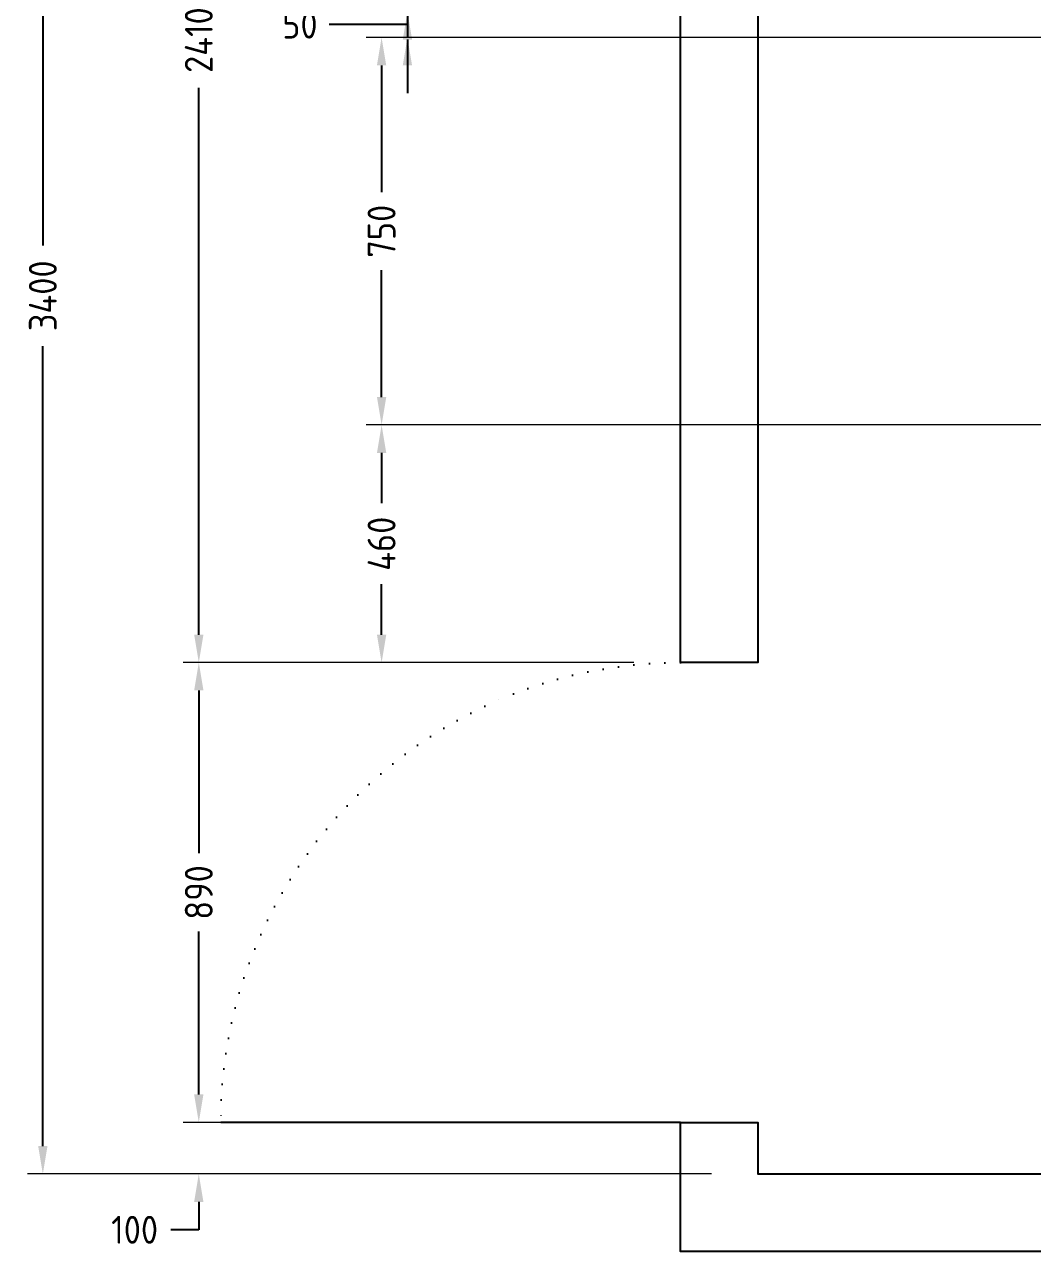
# Model space of a CAD drawing. Header units: millimetres. Extents: x 18408 to 25045, y 20209 to 25283.
# Drawn here: x 18408 to 20359, y 20385 to 22760 of the extents above; entities that cross this region are included whole.
import ezdxf

# ---------------------------------------------------------------- set-up
doc = ezdxf.new("R2010")
doc.units = ezdxf.units.MM
doc.header["$LTSCALE"] = 10
doc.linetypes.add('ACAD_ISO07W100', pattern=[3, 0, -3])
for name, color, linetype in [('A-Doors', 7, 'Continuous'), ('A-Equipment', 7, 'Continuous'), ('A-Walls', 7, 'Continuous'), ('Dimensions', 1, 'Continuous')]:
    doc.layers.add(name, color=color, linetype=linetype)
doc.styles.add('ISO Proportional', font='isocp.shx')
doc.dimstyles.new('House', dxfattribs={"dimscale": 300, "dimtxt": 0.18, "dimasz": 0.18, "dimexe": 0.1, "dimexo": 0.3, "dimgap": 0.09, "dimtad": 0, "dimtoh": 1, "dimdec": 0, "dimzin": 0, "dimdsep": 46, "dimtxsty": 'ISO Proportional', "dimcen": -0.09, "dimclrd": 252, "dimclre": 171, "dimadec": 0, "dimazin": 0, "dimtfac": 1, "dimtdec": 0, "dimtofl": 0, "dimtmove": 0, "dimatfit": 0, "dimfxl": 1, "dimtolj": 1, "dimtzin": 0, "dimlwe": 5, "dimarcsym": 0})

# ---------------------------------------------------------------- blocks, each defined once
blk = doc.blocks.new('*D2')
at = {"layer": 'Defpoints', "color": 0, "transparency": 16777216}
for p in [(19827.4, 23934.9), (18443, 20534.9), (19827.4, 20534.9)]:
    blk.add_point(p, dxfattribs=at)
at = {"layer": 'Dimensions', "color": 171, "lineweight": 5, "transparency": 16777216}
for p, q in [((19737.4, 23934.9), (18413, 23934.9)), ((19737.4, 20534.9), (18413, 20534.9))]:
    blk.add_line(p, q, dxfattribs=at)
at = {"layer": 'Dimensions', "color": 252, "lineweight": -2, "transparency": 16777216}
for p, q in [((18443, 23880.9), (18443, 22332.2)), ((18443, 20588.9), (18443, 22137.7))]:
    blk.add_line(p, q, dxfattribs=at)
at = {"layer": 'Dimensions', "color": 252, "transparency": 16777216}
for points in [[(18434, 23880.9), (18452, 23880.9), (18443, 23934.9)], [(18434, 20588.9), (18452, 20588.9), (18443, 20534.9)]]:
    blk.add_solid(points, dxfattribs=at)
at = {"layer": 'Dimensions', "color": 0, "transparency": 16777216, "insert": (18443, 22234.9), "char_height": 54, "attachment_point": 5, "rotation": 90, "style": 'ISO Proportional'}
blk.add_mtext('\\A1;3400', dxfattribs=at)
blk = doc.blocks.new('*D3')
at = {"layer": 'Defpoints', "color": 0, "transparency": 16777216}
for p in [(18744.9, 23934.9), (19677.4, 23934.9), (19677.4, 21524.9)]:
    blk.add_point(p, dxfattribs=at)
at = {"layer": 'Dimensions', "color": 171, "lineweight": 5, "transparency": 16777216}
for p, q in [((19587.4, 23934.9), (18714.9, 23934.9)), ((19587.4, 21524.9), (18714.9, 21524.9))]:
    blk.add_line(p, q, dxfattribs=at)
at = {"layer": 'Dimensions', "color": 252, "lineweight": -2, "transparency": 16777216}
for p, q in [((18744.9, 23880.9), (18744.9, 22822.4)), ((18744.9, 21578.9), (18744.9, 22637.4))]:
    blk.add_line(p, q, dxfattribs=at)
at = {"layer": 'Dimensions', "color": 252, "transparency": 16777216}
for points in [[(18735.9, 23880.9), (18753.9, 23880.9), (18744.9, 23934.9)], [(18735.9, 21578.9), (18753.9, 21578.9), (18744.9, 21524.9)]]:
    blk.add_solid(points, dxfattribs=at)
at = {"layer": 'Dimensions', "color": 0, "transparency": 16777216, "insert": (18744.9, 22729.9), "char_height": 54, "attachment_point": 5, "rotation": 90, "style": 'ISO Proportional'}
blk.add_mtext('\\A1;2410', dxfattribs=at)
blk = doc.blocks.new('*D4')
at = {"layer": 'Defpoints', "color": 0, "transparency": 16777216}
for p in [(20577.4, 22934.9), (19148.8, 22784.9), (20577.4, 22784.9)]:
    blk.add_point(p, dxfattribs=at)
at = {"layer": 'Dimensions', "color": 252, "lineweight": -2, "transparency": 16777216}
for p, q in [((19148.8, 22988.9), (19148.8, 23042.9)), ((19148.8, 22934.9), (19148.8, 22784.9)), ((19051.3, 22859.9), (18997.3, 22859.9)), ((19148.8, 22859.9), (19051.3, 22859.9)), ((19148.8, 22730.9), (19148.8, 22676.9))]:
    blk.add_line(p, q, dxfattribs=at)
at = {"layer": 'Dimensions', "color": 171, "lineweight": 5, "transparency": 16777216}
for p, q in [((20487.4, 22934.9), (19118.8, 22934.9)), ((20487.4, 22784.9), (19118.8, 22784.9))]:
    blk.add_line(p, q, dxfattribs=at)
at = {"layer": 'Dimensions', "color": 252, "transparency": 16777216}
for points in [[(19139.8, 22988.9), (19157.8, 22988.9), (19148.8, 22934.9)], [(19139.8, 22730.9), (19157.8, 22730.9), (19148.8, 22784.9)]]:
    blk.add_solid(points, dxfattribs=at)
at = {"layer": 'Dimensions', "color": 0, "transparency": 16777216, "insert": (18927.1, 22859.9), "char_height": 54, "attachment_point": 5, "style": 'ISO Proportional'}
blk.add_mtext('\\A1;150', dxfattribs=at)
blk = doc.blocks.new('*D5')
at = {"layer": 'Defpoints', "color": 0, "transparency": 16777216}
for p in [(20577.4, 22784.9), (19148.8, 22734.9), (20627.4, 22734.9)]:
    blk.add_point(p, dxfattribs=at)
at = {"layer": 'Dimensions', "color": 252, "lineweight": -2, "transparency": 16777216}
for p, q in [((19148.8, 22838.9), (19148.8, 22892.9)), ((19148.8, 22784.9), (19148.8, 22734.9)), ((19051.3, 22759.9), (18997.3, 22759.9)), ((19148.8, 22759.9), (19051.3, 22759.9)), ((19148.8, 22680.9), (19148.8, 22626.9))]:
    blk.add_line(p, q, dxfattribs=at)
at = {"layer": 'Dimensions', "color": 171, "lineweight": 5, "transparency": 16777216}
for p, q in [((20487.4, 22784.9), (19118.8, 22784.9)), ((20537.4, 22734.9), (19118.8, 22734.9))]:
    blk.add_line(p, q, dxfattribs=at)
at = {"layer": 'Dimensions', "color": 252, "transparency": 16777216}
for points in [[(19139.8, 22838.9), (19157.8, 22838.9), (19148.8, 22784.9)], [(19139.8, 22680.9), (19157.8, 22680.9), (19148.8, 22734.9)]]:
    blk.add_solid(points, dxfattribs=at)
at = {"layer": 'Dimensions', "color": 0, "transparency": 16777216, "insert": (18940.6, 22759.9), "char_height": 54, "attachment_point": 5, "style": 'ISO Proportional'}
blk.add_mtext('\\A1;50', dxfattribs=at)
blk = doc.blocks.new('*D6')
at = {"layer": 'Defpoints', "color": 0, "transparency": 16777216}
for p in [(20627.4, 22734.9), (19098.8, 21984.9), (20627.4, 21984.9)]:
    blk.add_point(p, dxfattribs=at)
at = {"layer": 'Dimensions', "color": 171, "lineweight": 5, "transparency": 16777216}
for p, q in [((20537.4, 22734.9), (19068.8, 22734.9)), ((20537.4, 21984.9), (19068.8, 21984.9))]:
    blk.add_line(p, q, dxfattribs=at)
at = {"layer": 'Dimensions', "color": 252, "lineweight": -2, "transparency": 16777216}
for p, q in [((19098.8, 22680.9), (19098.8, 22435.6)), ((19098.8, 22038.9), (19098.8, 22284.3))]:
    blk.add_line(p, q, dxfattribs=at)
at = {"layer": 'Dimensions', "color": 252, "transparency": 16777216}
for points in [[(19089.8, 22680.9), (19107.8, 22680.9), (19098.8, 22734.9)], [(19089.8, 22038.9), (19107.8, 22038.9), (19098.8, 21984.9)]]:
    blk.add_solid(points, dxfattribs=at)
at = {"layer": 'Dimensions', "color": 0, "transparency": 16777216, "insert": (19098.8, 22359.9), "char_height": 54, "attachment_point": 5, "rotation": 90, "style": 'ISO Proportional'}
blk.add_mtext('\\A1;750', dxfattribs=at)
blk = doc.blocks.new('*D7')
at = {"layer": 'Defpoints', "color": 0, "transparency": 16777216}
for p in [(20627.4, 21984.9), (19098.8, 21524.9), (19677.4, 21524.9)]:
    blk.add_point(p, dxfattribs=at)
at = {"layer": 'Dimensions', "color": 171, "lineweight": 5, "transparency": 16777216}
for p, q in [((20537.4, 21984.9), (19068.8, 21984.9)), ((19587.4, 21524.9), (19068.8, 21524.9))]:
    blk.add_line(p, q, dxfattribs=at)
at = {"layer": 'Dimensions', "color": 252, "lineweight": -2, "transparency": 16777216}
for p, q in [((19098.8, 21930.9), (19098.8, 21833.3)), ((19098.8, 21578.9), (19098.8, 21676.6))]:
    blk.add_line(p, q, dxfattribs=at)
at = {"layer": 'Dimensions', "color": 252, "transparency": 16777216}
for points in [[(19089.8, 21930.9), (19107.8, 21930.9), (19098.8, 21984.9)], [(19089.8, 21578.9), (19107.8, 21578.9), (19098.8, 21524.9)]]:
    blk.add_solid(points, dxfattribs=at)
at = {"layer": 'Dimensions', "color": 0, "transparency": 16777216, "insert": (19098.8, 21754.9), "char_height": 54, "attachment_point": 5, "rotation": 90, "style": 'ISO Proportional'}
blk.add_mtext('\\A1;460', dxfattribs=at)
blk = doc.blocks.new('*D33')
at = {"layer": 'Defpoints', "color": 0, "transparency": 16777216}
for p in [(18744.9, 21524.9), (19677.4, 21524.9), (19677.4, 20634.9)]:
    blk.add_point(p, dxfattribs=at)
at = {"layer": 'Dimensions', "color": 171, "lineweight": 5, "transparency": 16777216}
for p, q in [((19587.4, 21524.9), (18714.9, 21524.9)), ((19587.4, 20634.9), (18714.9, 20634.9))]:
    blk.add_line(p, q, dxfattribs=at)
at = {"layer": 'Dimensions', "color": 252, "lineweight": -2, "transparency": 16777216}
for p, q in [((18744.9, 21470.9), (18744.9, 21155.7)), ((18744.9, 20688.9), (18744.9, 21004.2))]:
    blk.add_line(p, q, dxfattribs=at)
at = {"layer": 'Dimensions', "color": 252, "transparency": 16777216}
for points in [[(18735.9, 21470.9), (18753.9, 21470.9), (18744.9, 21524.9)], [(18735.9, 20688.9), (18753.9, 20688.9), (18744.9, 20634.9)]]:
    blk.add_solid(points, dxfattribs=at)
at = {"layer": 'Dimensions', "color": 0, "transparency": 16777216, "insert": (18744.9, 21079.9), "char_height": 54, "attachment_point": 5, "rotation": 90, "style": 'ISO Proportional'}
blk.add_mtext('\\A1;890', dxfattribs=at)
blk = doc.blocks.new('*D34')
at = {"layer": 'Defpoints', "color": 0, "transparency": 16777216}
for p in [(19628.4, 20634.9), (18744.9, 20534.9), (19827.4, 20534.9)]:
    blk.add_point(p, dxfattribs=at)
at = {"layer": 'Dimensions', "color": 252, "lineweight": -2, "transparency": 16777216}
for p, q in [((18744.9, 20688.9), (18744.9, 20742.9)), ((18744.9, 20480.9), (18744.9, 20426.9)), ((18744.9, 20426.9), (18690.9, 20426.9))]:
    blk.add_line(p, q, dxfattribs=at)
at = {"layer": 'Dimensions', "color": 171, "lineweight": 5, "transparency": 16777216}
for p, q in [((19538.4, 20634.9), (18714.9, 20634.9)), ((19737.4, 20534.9), (18714.9, 20534.9))]:
    blk.add_line(p, q, dxfattribs=at)
at = {"layer": 'Dimensions', "color": 252, "transparency": 16777216}
for points in [[(18735.9, 20688.9), (18753.9, 20688.9), (18744.9, 20634.9)], [(18735.9, 20480.9), (18753.9, 20480.9), (18744.9, 20534.9)]]:
    blk.add_solid(points, dxfattribs=at)
at = {"layer": 'Dimensions', "color": 0, "transparency": 16777216, "insert": (18620.7, 20426.9), "char_height": 54, "attachment_point": 5, "style": 'ISO Proportional'}
blk.add_mtext('\\A1;100', dxfattribs=at)

msp = doc.modelspace()

# ---------------------------------------------------------------- linework, layer by layer
at = {"layer": 'A-Doors'}
msp.add_line((19677.4, 20634.9), (18787.4, 20634.9), dxfattribs=at)
at = {"layer": 'A-Doors', "linetype": 'ACAD_ISO07W100'}
msp.add_arc((19677.4, 20634.9), 890, 90, 180, dxfattribs=at)
at = {"layer": 'A-Equipment'}
msp.add_line((19827.4, 20534.9), (20812.4, 20534.9), dxfattribs=at)
at = {"layer": 'A-Walls'}
msp.add_lwpolyline([(19827.4, 23934.9), (19827.4, 21524.9), (19677.4, 21524.9), (19677.4, 24274.9), (23367.4, 24274.9), (23367.4, 23234.9), (23367.4, 20384.9), (19677.4, 20384.9), (19677.4, 20634.9), (19827.4, 20634.9), (19827.4, 20534.9), (23027.4, 20534.9), (23027.4, 23934.9)], close=True, dxfattribs=at)

# ---------------------------------------------------------------- dimensions: what is measured, and where the dimension line sits
at = {"layer": 'Dimensions', "color": 0}
for base, p1, p2, picture, middle in [((18443, 20534.9), (19827.4, 23934.9), (19827.4, 20534.9), '*D2', (18443, 22234.9)), ((18744.9, 23934.9), (19677.4, 21524.9), (19677.4, 23934.9), '*D3', (18744.9, 22729.9)), ((18744.9, 21524.9), (19677.4, 20634.9), (19677.4, 21524.9), '*D33', (18744.9, 21079.9)), ((18744.9, 20534.9), (19628.4, 20634.9), (19827.4, 20534.9), '*D34', (18620.7, 20426.9))]:
    dim = msp.add_linear_dim(base=base, p1=p1, p2=p2, angle=90, dimstyle='House', dxfattribs=at)
    dim.commit()
    dim.dimension.update_dxf_attribs({"geometry": picture, "text_midpoint": middle})
for base, p1, p2, picture, middle in [((19148.8, 22784.9), (20577.4, 22934.9), (20577.4, 22784.9), '*D4', (18970.3, 22859.9)), ((19148.8, 22734.9), (20577.4, 22784.9), (20627.4, 22734.9), '*D5', (18970.3, 22759.9)), ((19098.8, 21984.9), (20627.4, 22734.9), (20627.4, 21984.9), '*D6', (19098.8, 22359.9)), ((19098.8, 21524.9), (20627.4, 21984.9), (19677.4, 21524.9), '*D7', (19098.8, 21754.9))]:
    dim = msp.add_linear_dim(base=base, p1=p1, p2=p2, angle=90, dimstyle='House', override={"dimtmove": 1}, dxfattribs=at)
    dim.commit()
    dim.dimension.update_dxf_attribs({"geometry": picture, "text_midpoint": middle})

doc.saveas('drawing.dxf')
